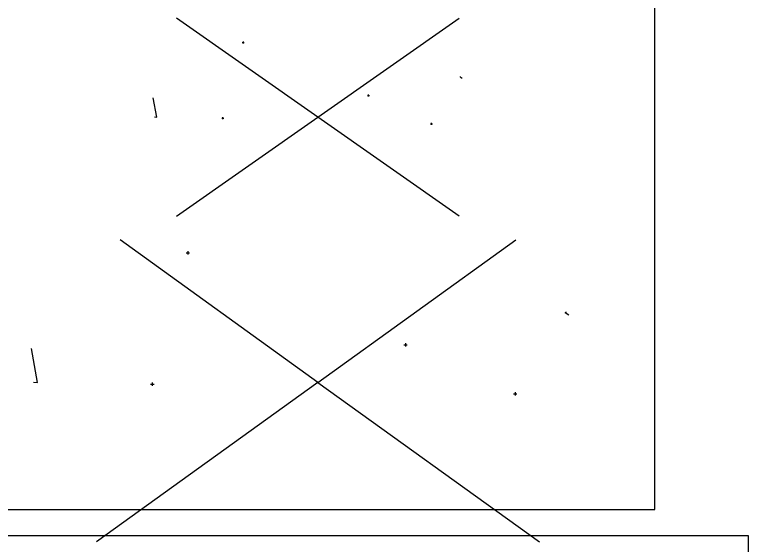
# Model space of a CAD drawing. Header units: metres. Extents: x -77 to 448, y 4806 to 5239.
# Drawn here: x -29.941 to -27.177, y 4940.384 to 4942.384 of the extents above; entities that cross this region are included whole.
import ezdxf
from ezdxf.enums import TextEntityAlignment as Align

# ---------------------------------------------------------------- set-up
doc = ezdxf.new("R2010")
doc.units = ezdxf.units.M
doc.layers.add('V-WE-VH-OPENVERHARDING_STRAATBAKSTEEN-S', color=90, linetype='Continuous', lineweight=25)
doc.styles.add('NLCS-ISO', font='NLCS-ISO.ttf')

# ---------------------------------------------------------------- blocks, each defined once
blk = doc.blocks.new('V-SVH-FUNDERING_GRANULAAT_PUIN-SO')
for p, q in [((0, 0), (-3.728, 2.684)), ((0, 0), (3.728, 2.684)), ((-2.483, 2.439), (-2.419, 2.439)), ((-2.453, 2.473), (-2.453, 2.408)), ((4.656, 1.318), (4.683, 1.329)), ((4.657, 1.318), (4.724, 1.273)), ((1.619, 0.706), (1.683, 0.706)), ((1.649, 0.74), (1.649, 0.675)), ((-5.28, 0.001), (-5.397, 0.637)), ((-5.359, 0.007), (-5.281, 0)), ((0, 0), (-4.172, -3.003)), ((-3.152, -0.033), (-3.088, -0.033)), ((-3.122, 0), (-3.122, -0.064)), ((0, 0), (4.172, -3.003)), ((3.683, -0.218), (3.747, -0.218)), ((3.714, -0.185), (3.714, -0.249))]:
    blk.add_line(p, q)
at = {"style": 'NLCS-ISO'}
blk.add_attdef('KLEUR', text='', height=1.8, dxfattribs=at).set_placement((6.525, 0), align=Align.MIDDLE_LEFT)
blk = doc.blocks.new('V-SVH-FUNDERING_GRANULAAT_PUIN_KL-SO')
for p, q in [((-2.662, -1.864), (2.662, 1.864)), ((2.662, -1.864), (-2.662, 1.864)), ((-1.428, 1.403), (-1.391, 1.403)), ((-1.41, 1.422), (-1.41, 1.385)), ((2.677, 0.758), (2.693, 0.764)), ((2.678, 0.758), (2.716, 0.732)), ((0.948, 0.425), (0.948, 0.388)), ((-3.036, 0.001), (-3.103, 0.366)), ((0.931, 0.406), (0.968, 0.406)), ((-3.082, 0.004), (-3.036, 0)), ((-1.813, -0.019), (-1.776, -0.019)), ((-1.795, 0), (-1.795, -0.037)), ((2.118, -0.125), (2.155, -0.125)), ((2.135, -0.106), (2.135, -0.143))]:
    blk.add_line(p, q)
at = {"style": 'NLCS-ISO'}
blk.add_attdef('KLEUR', text='', height=1.8, dxfattribs=at).set_placement((4.25, 0), align=Align.MIDDLE_LEFT)

msp = doc.modelspace()

# ---------------------------------------------------------------- linework, layer by layer
at = {"color": 2}
msp.add_lwpolyline([(-36.9384, 4940.5196), (-27.5289, 4940.5196), (-27.5289, 4946.3123), (-36.9384, 4946.3123)], close=True, dxfattribs=at)
at = {"color": 40}
msp.add_lwpolyline([(-36.3919, 4940.4213), (-27.1773, 4940.4213), (-27.1773, 4938.3022), (-36.3919, 4938.3022)], close=True, dxfattribs=at)

# ---------------------------------------------------------------- block references
at = {"layer": 'V-WE-VH-OPENVERHARDING_STRAATBAKSTEEN-S', "xscale": 0.2, "yscale": 0.2, "zscale": 0.2}
for name, p in [('V-SVH-FUNDERING_GRANULAAT_PUIN_KL-SO', (-28.7985, 4941.9979)), ('V-SVH-FUNDERING_GRANULAAT_PUIN-SO', (-28.7985, 4940.9979))]:
    msp.add_blockref(name, p, dxfattribs=at)

doc.saveas('drawing.dxf')
